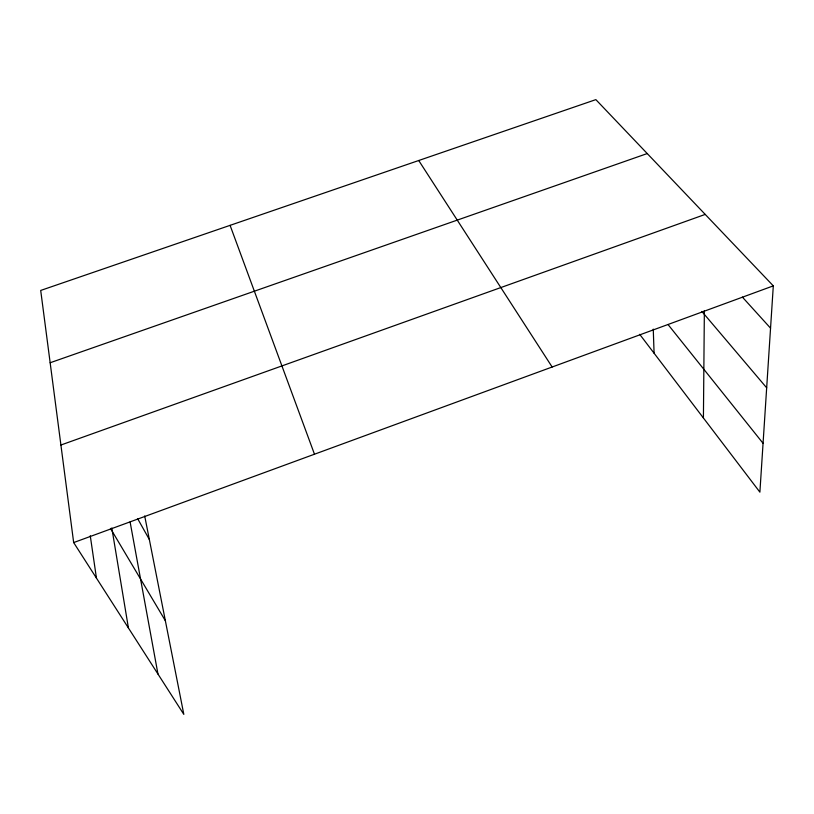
<?xml version="1.0" encoding="UTF-8"?>
<svg xmlns="http://www.w3.org/2000/svg" width="814" height="814" viewBox="0 0 814 814"><rect width="100%" height="100%" fill="white"/><g stroke="black" fill="none" stroke-linecap="round" stroke-linejoin="round"><path stroke-width="1.22" d="M703.418 417.989L704.364 310.602M144.699 515.954L183.822 714.377L73.667 542.572L40.7 290.445L595.858 99.623L773.3 285.867L759.889 492.144L639.692 334.32M73.667 542.572L773.3 285.867M60.908 445.024L705.219 214.408M50.153 362.749L647.242 153.551M742.399 297.11L770.553 328.164M701.892 311.467L766.676 387.82M668.253 324.796L763.064 443.304M418.732 160.511L552.146 367.012M110.501 528.459L165.364 620.746M137.759 518.864L149.349 539.519M230.087 225.356L314.479 454.212M130.098 521.927L157.957 674.033M111.813 527.95L128.419 627.96M90.262 535.754L96.449 578.103M653.255 329.121L654.09 353.215"/></g></svg>
